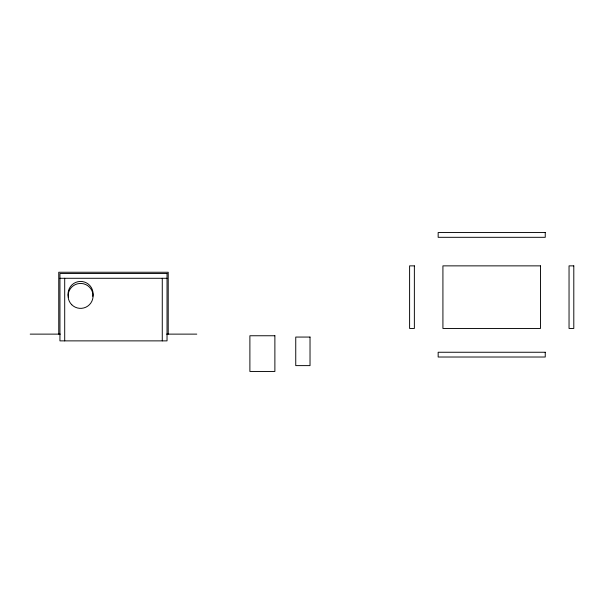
<?xml version="1.0" encoding="UTF-8"?>
<svg xmlns="http://www.w3.org/2000/svg" width="604" height="604" viewBox="0 0 604 604"><rect width="100%" height="100%" fill="white"/><g stroke="black" fill="none" stroke-linecap="round" stroke-linejoin="round"><path stroke-width="0.91" d="M59.947 278.285L167.029 278.285M30.2 334.125L60.317 334.125M166.659 334.125L196.776 334.125M168.222 334.125L168.222 272.253L58.754 272.253L58.754 334.125M162.272 278.285L162.272 340.875M64.704 278.285L64.704 340.875M68.509 297.145A12.495 12.473 0 0 1 80.173 281.441A12.495 12.473 0 0 1 92.835 296.353M545.246 232.548L438.157 232.548L438.157 237.312L545.246 237.312L545.246 232.548M414.367 265.866L409.603 265.866L409.603 328.455L414.367 328.455L414.367 265.866M540.482 265.866L442.921 265.866L442.921 328.455L540.482 328.455L540.482 265.866M573.8 265.866L569.043 265.866L569.043 328.455L573.8 328.455L573.8 265.866M167.029 273.521L59.947 273.521L59.947 340.875L167.029 340.875L167.029 273.521M274.88 335.756L249.89 335.756L249.89 371.452L274.88 371.452L274.88 335.756M310.026 337.062L295.749 337.062L295.749 365.616L310.026 365.616L310.026 337.062M545.246 352.253L438.157 352.253L438.157 357.017L545.246 357.017L545.246 352.253M71.748 304.726A12.495 12.473 0 0 0 92.646 299.139A12.495 12.473 0 0 0 77.35 283.857A12.495 12.473 0 0 0 71.748 304.726"/></g></svg>
